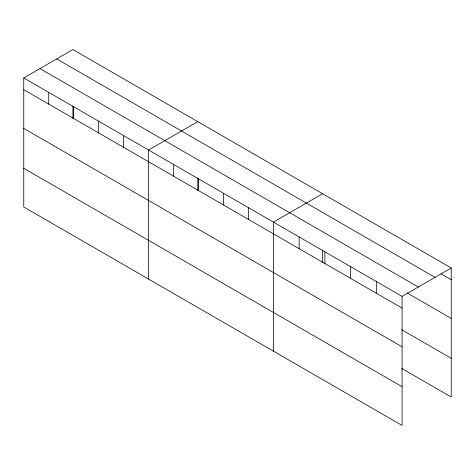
<?xml version="1.0" encoding="UTF-8"?>
<svg xmlns="http://www.w3.org/2000/svg" width="475" height="475" viewBox="0 0 475 475"><rect width="100%" height="100%" fill="white"/><g stroke="black" fill="none" stroke-linecap="round" stroke-linejoin="round"><path stroke-width="0.71" d="M23.75 77.959L402.07 296.382L402.07 425.434L23.75 207.011L23.75 77.959L72.93 49.566L451.25 267.989L451.25 397.041L401.678 368.422M197.772 121.642L148.598 150.035L148.598 279.092M322.62 193.723L273.44 222.116L273.44 351.173M402.07 296.382L451.25 267.989M441.21 273.909L451.25 279.704M56.697 58.936L435.023 277.358M39.977 68.59L418.303 287.007M407.33 293.069L451.25 318.428M23.75 89.674L402.07 308.097M401.678 329.703L451.25 358.322M23.75 128.398L402.07 346.821M23.75 168.292L402.07 386.715M376.348 281.527L376.348 293.247M350.621 266.677L350.621 278.392M324.894 251.821L324.894 263.542M322.62 250.076L322.62 262.633M299.167 236.966L299.167 248.686M248.473 207.7L248.473 219.42M223.505 193.283L223.505 205.004M198.532 178.867L198.532 190.588M197.772 177.994L197.772 190.552M173.565 164.451L173.565 176.172M123.625 135.618L123.625 147.339M98.657 121.202L98.657 132.923M73.69 106.792L73.69 118.507M72.93 105.913L72.93 118.471M48.717 92.376L48.717 104.09"/></g></svg>
